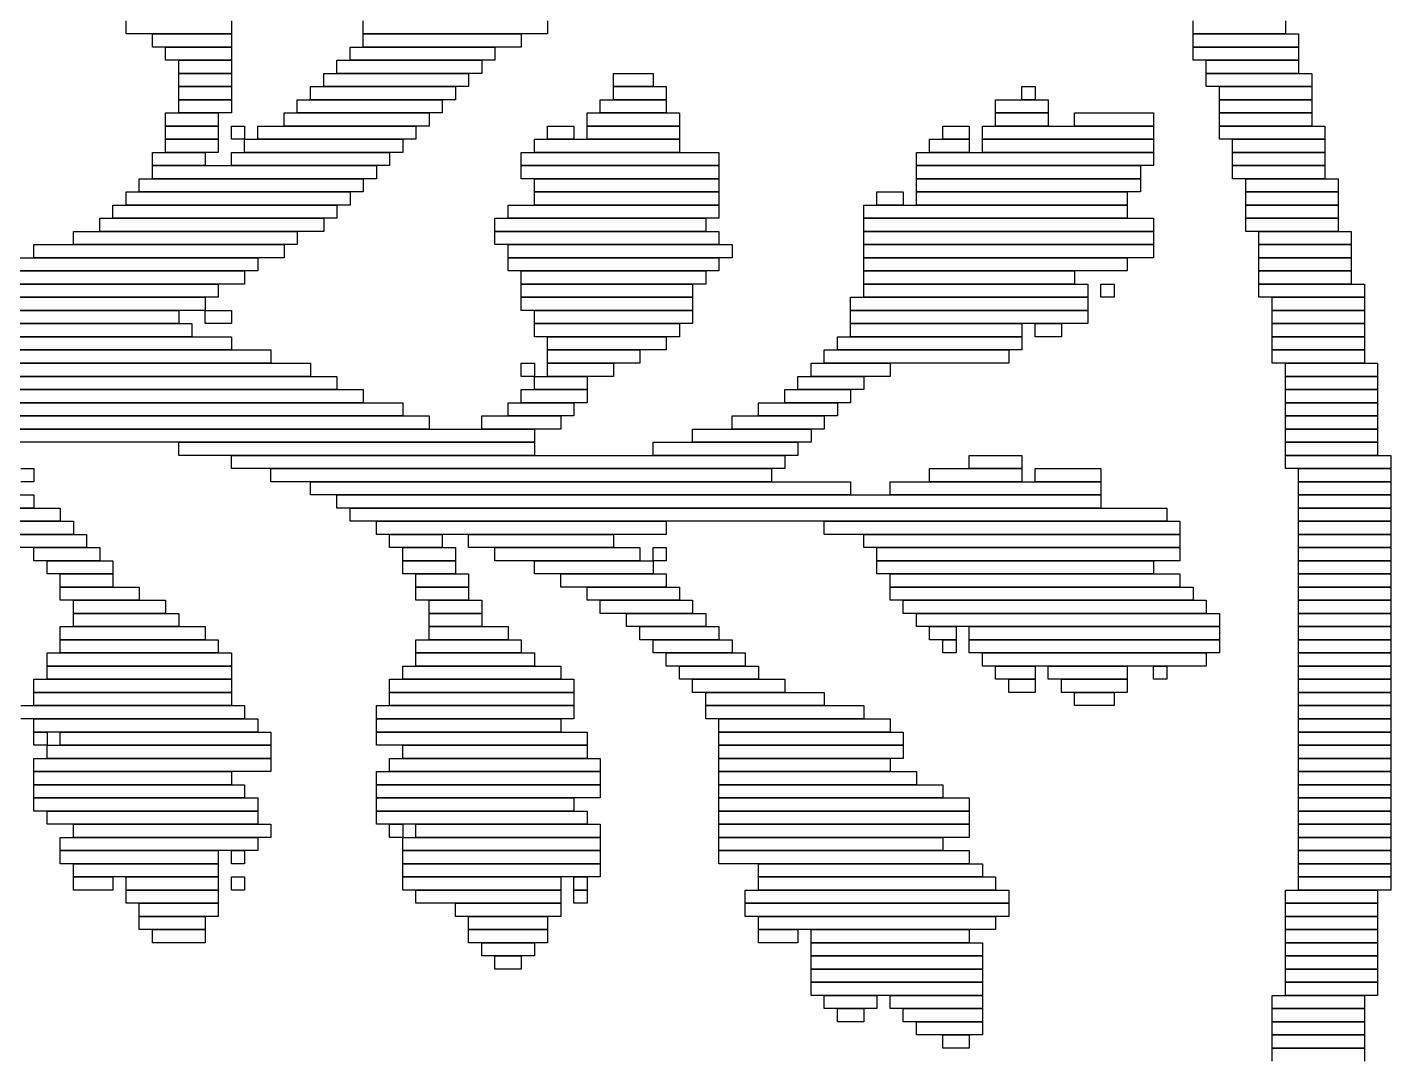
# Model space of a CAD drawing. Extents: x 367 to 656, y 364 to 661.
# Drawn here: x 552.5 to 656, y 483.5 to 561.5 of the extents above; entities that cross this region are included whole.
import ezdxf

# ---------------------------------------------------------------- set-up
doc = ezdxf.new("R2010")
doc.units = 0

msp = doc.modelspace()

# ---------------------------------------------------------------- linework, layer by layer
for p, q in [((560, 561), (560, 562)), ((568, 561), (560, 561)), ((562, 561), (568, 561)), ((562, 560), (562, 561)), ((568, 562), (568, 561)), ((568, 561), (568, 560)), ((578, 561), (578, 562)), ((592, 561), (578, 561)), ((578, 561), (590, 561)), ((578, 560), (578, 561)), ((590, 561), (590, 560)), ((592, 562), (592, 561)), ((641, 561), (641, 562)), ((648, 561), (641, 561)), ((641, 561), (649, 561)), ((641, 560), (641, 561)), ((648, 562), (648, 561)), ((649, 561), (649, 560)), ((568, 560), (562, 560)), ((563, 560), (568, 560)), ((563, 559), (563, 560)), ((568, 560), (568, 559)), ((577, 560), (588, 560)), ((577, 559), (577, 560)), ((590, 560), (578, 560)), ((588, 560), (588, 559)), ((649, 560), (641, 560)), ((641, 560), (649, 560)), ((641, 559), (641, 560)), ((649, 560), (649, 559)), ((568, 559), (563, 559)), ((564, 559), (568, 559)), ((564, 558), (564, 559)), ((568, 559), (568, 558)), ((576, 559), (587, 559)), ((576, 558), (576, 559)), ((588, 559), (577, 559)), ((587, 559), (587, 558)), ((649, 559), (641, 559)), ((642, 559), (649, 559)), ((642, 558), (642, 559)), ((649, 559), (649, 558)), ((568, 558), (564, 558)), ((564, 558), (568, 558)), ((564, 557), (564, 558)), ((568, 558), (568, 557)), ((575, 558), (586, 558)), ((575, 557), (575, 558)), ((587, 558), (576, 558)), ((586, 558), (586, 557)), ((597, 558), (600, 558)), ((597, 557), (597, 558)), ((600, 558), (600, 557)), ((649, 558), (642, 558)), ((642, 558), (650, 558)), ((642, 557), (642, 558)), ((650, 558), (650, 557)), ((568, 557), (564, 557)), ((564, 557), (568, 557)), ((564, 556), (564, 557)), ((568, 557), (568, 556)), ((574, 557), (585, 557)), ((574, 556), (574, 557)), ((586, 557), (575, 557)), ((585, 557), (585, 556)), ((600, 557), (597, 557)), ((597, 557), (601, 557)), ((597, 556), (597, 557)), ((601, 557), (601, 556)), ((628, 557), (629, 557)), ((628, 556), (628, 557)), ((629, 557), (629, 556)), ((650, 557), (642, 557)), ((643, 557), (650, 557)), ((643, 556), (643, 557)), ((650, 557), (650, 556)), ((568, 556), (564, 556)), ((564, 556), (568, 556)), ((564, 555), (564, 556)), ((568, 556), (568, 555)), ((573, 556), (584, 556)), ((573, 555), (573, 556)), ((585, 556), (574, 556)), ((584, 556), (584, 555)), ((596, 556), (601, 556)), ((596, 555), (596, 556)), ((601, 556), (597, 556)), ((601, 556), (601, 555)), ((626, 556), (630, 556)), ((626, 555), (626, 556)), ((629, 556), (628, 556)), ((630, 556), (630, 555)), ((650, 556), (643, 556)), ((643, 556), (650, 556)), ((643, 555), (643, 556)), ((650, 556), (650, 555)), ((563, 555), (567, 555)), ((563, 554), (563, 555)), ((568, 555), (564, 555)), ((567, 555), (567, 554)), ((572, 555), (583, 555)), ((572, 554), (572, 555)), ((584, 555), (573, 555)), ((583, 555), (583, 554)), ((595, 555), (602, 555)), ((595, 554), (595, 555)), ((601, 555), (596, 555)), ((602, 555), (602, 554)), ((630, 555), (626, 555)), ((626, 555), (630, 555)), ((626, 554), (626, 555)), ((630, 555), (630, 554)), ((632, 555), (638, 555)), ((632, 554), (632, 555)), ((638, 555), (638, 554)), ((650, 555), (643, 555)), ((643, 555), (650, 555)), ((643, 554), (643, 555)), ((650, 555), (650, 554)), ((567, 554), (563, 554)), ((563, 554), (567, 554)), ((563, 553), (563, 554)), ((567, 554), (567, 553)), ((568, 554), (569, 554)), ((568, 553), (568, 554)), ((569, 554), (569, 553)), ((570, 554), (582, 554)), ((570, 553), (570, 554)), ((583, 554), (572, 554)), ((582, 554), (582, 553)), ((592, 554), (594, 554)), ((592, 553), (592, 554)), ((594, 554), (594, 553)), ((602, 554), (595, 554)), ((595, 554), (602, 554)), ((595, 553), (595, 554)), ((602, 554), (602, 553)), ((622, 554), (624, 554)), ((622, 553), (622, 554)), ((624, 554), (624, 553)), ((625, 554), (638, 554)), ((625, 553), (625, 554)), ((630, 554), (626, 554)), ((638, 554), (632, 554)), ((638, 554), (638, 553)), ((650, 554), (643, 554)), ((643, 554), (651, 554)), ((643, 553), (643, 554)), ((651, 554), (651, 553)), ((567, 553), (563, 553)), ((563, 553), (567, 553)), ((563, 552), (563, 553)), ((567, 553), (567, 552)), ((569, 553), (568, 553)), ((569, 553), (581, 553)), ((569, 552), (569, 553)), ((582, 553), (570, 553)), ((581, 553), (581, 552)), ((591, 553), (602, 553)), ((591, 552), (591, 553)), ((594, 553), (592, 553)), ((602, 553), (595, 553)), ((602, 553), (602, 552)), ((621, 553), (624, 553)), ((621, 552), (621, 553)), ((624, 553), (622, 553)), ((624, 553), (624, 552)), ((638, 553), (625, 553)), ((625, 553), (638, 553)), ((625, 552), (625, 553)), ((638, 553), (638, 552)), ((651, 553), (643, 553)), ((644, 553), (651, 553)), ((644, 552), (644, 553)), ((651, 553), (651, 552)), ((562, 552), (566, 552)), ((562, 551), (562, 552)), ((567, 552), (563, 552)), ((566, 552), (566, 551)), ((568, 552), (580, 552)), ((568, 551), (568, 552)), ((581, 552), (569, 552)), ((580, 552), (580, 551)), ((590, 552), (605, 552)), ((590, 551), (590, 552)), ((602, 552), (591, 552)), ((605, 552), (605, 551)), ((620, 552), (638, 552)), ((620, 551), (620, 552)), ((624, 552), (621, 552)), ((638, 552), (625, 552)), ((638, 552), (638, 551)), ((651, 552), (644, 552)), ((644, 552), (651, 552)), ((644, 551), (644, 552)), ((651, 552), (651, 551)), ((566, 551), (562, 551)), ((562, 551), (579, 551)), ((562, 550), (562, 551)), ((580, 551), (568, 551)), ((579, 551), (579, 550)), ((605, 551), (590, 551)), ((590, 551), (605, 551)), ((590, 550), (590, 551)), ((605, 551), (605, 550)), ((638, 551), (620, 551)), ((620, 551), (637, 551)), ((620, 550), (620, 551)), ((637, 551), (637, 550)), ((651, 551), (644, 551)), ((644, 551), (651, 551)), ((644, 550), (644, 551)), ((651, 551), (651, 550)), ((561, 550), (578, 550)), ((561, 549), (561, 550)), ((579, 550), (562, 550)), ((578, 550), (578, 549)), ((605, 550), (590, 550)), ((591, 550), (605, 550)), ((591, 549), (591, 550)), ((605, 550), (605, 549)), ((637, 550), (620, 550)), ((620, 550), (637, 550)), ((620, 549), (620, 550)), ((637, 550), (637, 549)), ((651, 550), (644, 550)), ((645, 550), (652, 550)), ((645, 549), (645, 550)), ((652, 550), (652, 549)), ((560, 549), (577, 549)), ((560, 548), (560, 549)), ((578, 549), (561, 549)), ((577, 549), (577, 548)), ((605, 549), (591, 549)), ((591, 549), (605, 549)), ((591, 548), (591, 549)), ((605, 549), (605, 548)), ((617, 549), (619, 549)), ((617, 548), (617, 549)), ((619, 549), (619, 548)), ((637, 549), (620, 549)), ((620, 549), (636, 549)), ((620, 548), (620, 549)), ((636, 549), (636, 548)), ((652, 549), (645, 549)), ((645, 549), (652, 549)), ((645, 548), (645, 549)), ((652, 549), (652, 548)), ((559, 548), (576, 548)), ((559, 547), (559, 548)), ((577, 548), (560, 548)), ((576, 548), (576, 547)), ((589, 548), (605, 548)), ((589, 547), (589, 548)), ((605, 548), (591, 548)), ((605, 548), (605, 547)), ((616, 548), (636, 548)), ((616, 547), (616, 548)), ((619, 548), (617, 548)), ((636, 548), (620, 548)), ((636, 548), (636, 547)), ((652, 548), (645, 548)), ((645, 548), (652, 548)), ((645, 547), (645, 548)), ((652, 548), (652, 547)), ((558, 547), (575, 547)), ((558, 546), (558, 547)), ((576, 547), (559, 547)), ((575, 547), (575, 546)), ((588, 547), (604, 547)), ((588, 546), (588, 547)), ((605, 547), (589, 547)), ((604, 547), (604, 546)), ((636, 547), (616, 547)), ((616, 547), (638, 547)), ((616, 546), (616, 547)), ((638, 547), (638, 546)), ((652, 547), (645, 547)), ((645, 547), (652, 547)), ((645, 546), (645, 547)), ((652, 547), (652, 546)), ((556, 546), (573, 546)), ((556, 545), (556, 546)), ((575, 546), (558, 546)), ((573, 546), (573, 545)), ((604, 546), (588, 546)), ((588, 546), (605, 546)), ((588, 545), (588, 546)), ((605, 546), (605, 545)), ((638, 546), (616, 546)), ((616, 546), (638, 546)), ((616, 545), (616, 546)), ((638, 546), (638, 545)), ((652, 546), (645, 546)), ((646, 546), (653, 546)), ((646, 545), (646, 546)), ((653, 546), (653, 545)), ((553, 545), (572, 545)), ((553, 544), (553, 545)), ((573, 545), (556, 545)), ((572, 545), (572, 544)), ((605, 545), (588, 545)), ((589, 545), (606, 545)), ((589, 544), (589, 545)), ((606, 545), (606, 544)), ((638, 545), (616, 545)), ((616, 545), (638, 545)), ((616, 544), (616, 545)), ((638, 545), (638, 544)), ((653, 545), (646, 545)), ((646, 545), (653, 545)), ((646, 544), (646, 545)), ((653, 545), (653, 544)), ((551, 544), (570, 544)), ((572, 544), (553, 544)), ((570, 544), (570, 543)), ((606, 544), (589, 544)), ((589, 544), (605, 544)), ((589, 543), (589, 544)), ((605, 544), (605, 543)), ((638, 544), (616, 544)), ((616, 544), (636, 544)), ((616, 543), (616, 544)), ((636, 544), (636, 543)), ((653, 544), (646, 544)), ((646, 544), (653, 544)), ((646, 543), (646, 544)), ((653, 544), (653, 543)), ((548, 543), (569, 543)), ((570, 543), (551, 543)), ((569, 543), (569, 542)), ((605, 543), (589, 543)), ((590, 543), (604, 543)), ((590, 542), (590, 543)), ((604, 543), (604, 542)), ((636, 543), (616, 543)), ((616, 543), (632, 543)), ((616, 542), (616, 543)), ((632, 543), (632, 542)), ((653, 543), (646, 543)), ((646, 543), (653, 543)), ((646, 542), (646, 543)), ((653, 543), (653, 542)), ((545, 542), (567, 542)), ((569, 542), (548, 542)), ((567, 542), (567, 541)), ((604, 542), (590, 542)), ((590, 542), (603, 542)), ((590, 541), (590, 542)), ((603, 542), (603, 541)), ((632, 542), (616, 542)), ((616, 542), (633, 542)), ((616, 541), (616, 542)), ((633, 542), (633, 541)), ((634, 542), (635, 542)), ((634, 541), (634, 542)), ((635, 542), (635, 541)), ((653, 542), (646, 542)), ((646, 542), (654, 542)), ((646, 541), (646, 542)), ((654, 542), (654, 541)), ((539, 541), (566, 541)), ((567, 541), (545, 541)), ((566, 541), (566, 540)), ((603, 541), (590, 541)), ((590, 541), (603, 541)), ((590, 540), (590, 541)), ((603, 541), (603, 540)), ((615, 541), (633, 541)), ((615, 540), (615, 541)), ((633, 541), (616, 541)), ((633, 541), (633, 540)), ((635, 541), (634, 541)), ((654, 541), (646, 541)), ((647, 541), (654, 541)), ((647, 540), (647, 541)), ((654, 541), (654, 540)), ((538, 540), (564, 540)), ((566, 540), (539, 540)), ((564, 540), (564, 539)), ((566, 540), (568, 540)), ((566, 539), (566, 540)), ((568, 540), (568, 539)), ((603, 540), (590, 540)), ((591, 540), (603, 540)), ((591, 539), (591, 540)), ((603, 540), (603, 539)), ((633, 540), (615, 540)), ((615, 540), (633, 540)), ((615, 539), (615, 540)), ((633, 540), (633, 539)), ((654, 540), (647, 540)), ((647, 540), (654, 540)), ((647, 539), (647, 540)), ((654, 540), (654, 539)), ((536, 539), (565, 539)), ((564, 539), (538, 539)), ((565, 539), (565, 538)), ((568, 539), (566, 539)), ((603, 539), (591, 539)), ((591, 539), (602, 539)), ((591, 538), (591, 539)), ((602, 539), (602, 538)), ((633, 539), (615, 539)), ((615, 539), (628, 539)), ((615, 538), (615, 539)), ((628, 539), (628, 538)), ((629, 539), (631, 539)), ((629, 538), (629, 539)), ((631, 539), (631, 538)), ((654, 539), (647, 539)), ((647, 539), (654, 539)), ((647, 538), (647, 539)), ((654, 539), (654, 538)), ((535, 538), (568, 538)), ((565, 538), (536, 538)), ((568, 538), (568, 537)), ((602, 538), (591, 538)), ((592, 538), (601, 538)), ((592, 537), (592, 538)), ((601, 538), (601, 537)), ((614, 538), (628, 538)), ((614, 537), (614, 538)), ((628, 538), (615, 538)), ((628, 538), (628, 537)), ((631, 538), (629, 538)), ((654, 538), (647, 538)), ((647, 538), (654, 538)), ((647, 537), (647, 538)), ((654, 538), (654, 537)), ((533, 537), (571, 537)), ((568, 537), (535, 537)), ((571, 537), (571, 536)), ((601, 537), (592, 537)), ((592, 537), (599, 537)), ((592, 536), (592, 537)), ((599, 537), (599, 536)), ((613, 537), (627, 537)), ((613, 536), (613, 537)), ((628, 537), (614, 537)), ((627, 537), (627, 536)), ((654, 537), (647, 537)), ((647, 537), (654, 537)), ((647, 536), (647, 537)), ((654, 537), (654, 536)), ((531, 536), (574, 536)), ((571, 536), (533, 536)), ((574, 536), (574, 535)), ((590, 536), (591, 536)), ((590, 535), (590, 536)), ((591, 536), (591, 535)), ((599, 536), (592, 536)), ((592, 536), (597, 536)), ((592, 535), (592, 536)), ((597, 536), (597, 535)), ((612, 536), (618, 536)), ((612, 535), (612, 536)), ((627, 536), (613, 536)), ((618, 536), (618, 535)), ((654, 536), (647, 536)), ((648, 536), (655, 536)), ((648, 535), (648, 536)), ((655, 536), (655, 535)), ((529, 535), (576, 535)), ((574, 535), (531, 535)), ((576, 535), (576, 534)), ((591, 535), (590, 535)), ((591, 535), (595, 535)), ((591, 534), (591, 535)), ((597, 535), (592, 535)), ((595, 535), (595, 534)), ((611, 535), (616, 535)), ((611, 534), (611, 535)), ((618, 535), (612, 535)), ((616, 535), (616, 534)), ((655, 535), (648, 535)), ((648, 535), (655, 535)), ((648, 534), (648, 535)), ((655, 535), (655, 534)), ((528, 534), (578, 534)), ((576, 534), (529, 534)), ((578, 534), (578, 533)), ((590, 534), (595, 534)), ((590, 533), (590, 534)), ((595, 534), (591, 534)), ((595, 534), (595, 533)), ((610, 534), (615, 534)), ((610, 533), (610, 534)), ((616, 534), (611, 534)), ((615, 534), (615, 533)), ((655, 534), (648, 534)), ((648, 534), (655, 534)), ((648, 533), (648, 534)), ((655, 534), (655, 533)), ((526, 532), (583, 532)), ((527, 533), (581, 533)), ((581, 532), (527, 532)), ((578, 533), (528, 533)), ((581, 533), (581, 532)), ((583, 532), (583, 531)), ((587, 532), (593, 532)), ((587, 531), (587, 532)), ((589, 533), (594, 533)), ((589, 532), (589, 533)), ((594, 532), (589, 532)), ((595, 533), (590, 533)), ((593, 532), (593, 531)), ((594, 533), (594, 532)), ((606, 532), (613, 532)), ((606, 531), (606, 532)), ((608, 533), (614, 533)), ((608, 532), (608, 533)), ((614, 532), (608, 532)), ((615, 533), (610, 533)), ((613, 532), (613, 531)), ((614, 533), (614, 532)), ((655, 533), (648, 533)), ((648, 533), (655, 533)), ((648, 532), (648, 533)), ((655, 532), (648, 532)), ((648, 532), (655, 532)), ((648, 531), (648, 532)), ((655, 533), (655, 532)), ((655, 532), (655, 531)), ((525, 531), (591, 531)), ((583, 531), (526, 531)), ((593, 531), (587, 531)), ((591, 531), (591, 530)), ((603, 531), (612, 531)), ((603, 530), (603, 531)), ((613, 531), (606, 531)), ((612, 531), (612, 530)), ((655, 531), (648, 531)), ((648, 531), (655, 531)), ((648, 530), (648, 531)), ((655, 531), (655, 530)), ((591, 530), (525, 530)), ((564, 530), (591, 530)), ((564, 529), (564, 530)), ((591, 530), (591, 529)), ((600, 530), (611, 530)), ((600, 529), (600, 530)), ((612, 530), (603, 530)), ((611, 530), (611, 529)), ((655, 530), (648, 530)), ((648, 530), (655, 530)), ((648, 529), (648, 530)), ((655, 530), (655, 529)), ((591, 529), (564, 529)), ((568, 529), (610, 529)), ((568, 528), (568, 529)), ((611, 529), (600, 529)), ((610, 529), (610, 528)), ((624, 529), (628, 529)), ((624, 528), (624, 529)), ((628, 529), (628, 528)), ((655, 529), (648, 529)), ((648, 529), (656, 529)), ((648, 528), (648, 529)), ((656, 529), (656, 528)), ((552, 528), (553, 528)), ((553, 528), (553, 527)), ((610, 528), (568, 528)), ((571, 528), (609, 528)), ((571, 527), (571, 528)), ((609, 528), (609, 527)), ((621, 528), (628, 528)), ((621, 527), (621, 528)), ((628, 528), (624, 528)), ((628, 528), (628, 527)), ((629, 528), (634, 528)), ((629, 527), (629, 528)), ((634, 528), (634, 527)), ((656, 528), (648, 528)), ((649, 528), (656, 528)), ((649, 527), (649, 528)), ((656, 528), (656, 527)), ((553, 527), (552, 527)), ((609, 527), (571, 527)), ((574, 527), (615, 527)), ((574, 526), (574, 527)), ((615, 527), (615, 526)), ((618, 527), (634, 527)), ((618, 526), (618, 527)), ((628, 527), (621, 527)), ((634, 527), (629, 527)), ((634, 527), (634, 526)), ((656, 527), (649, 527)), ((649, 527), (656, 527)), ((649, 526), (649, 527)), ((656, 527), (656, 526)), ((473, 526), (553, 526)), ((553, 526), (553, 525)), ((615, 526), (574, 526)), ((576, 526), (634, 526)), ((576, 525), (576, 526)), ((634, 526), (618, 526)), ((634, 526), (634, 525)), ((656, 526), (649, 526)), ((649, 526), (656, 526)), ((649, 525), (649, 526)), ((656, 526), (656, 525)), ((471, 525), (555, 525)), ((553, 525), (473, 525)), ((555, 525), (555, 524)), ((634, 525), (576, 525)), ((577, 525), (639, 525)), ((577, 524), (577, 525)), ((639, 525), (639, 524)), ((656, 525), (649, 525)), ((649, 525), (656, 525)), ((649, 524), (649, 525)), ((656, 525), (656, 524)), ((555, 524), (471, 524)), ((548, 524), (556, 524)), ((556, 524), (556, 523)), ((639, 524), (577, 524)), ((579, 524), (601, 524)), ((579, 523), (579, 524)), ((601, 524), (601, 523)), ((613, 524), (640, 524)), ((613, 523), (613, 524)), ((640, 524), (640, 523)), ((656, 524), (649, 524)), ((649, 524), (656, 524)), ((649, 523), (649, 524)), ((656, 524), (656, 523)), ((556, 523), (548, 523)), ((550, 523), (557, 523)), ((557, 523), (557, 522)), ((601, 523), (579, 523)), ((580, 523), (584, 523)), ((580, 522), (580, 523)), ((584, 523), (584, 522)), ((586, 523), (597, 523)), ((586, 522), (586, 523)), ((597, 523), (597, 522)), ((640, 523), (613, 523)), ((616, 523), (640, 523)), ((616, 522), (616, 523)), ((640, 523), (640, 522)), ((656, 523), (649, 523)), ((649, 523), (656, 523)), ((649, 522), (649, 523)), ((656, 523), (656, 522)), ((557, 522), (550, 522)), ((553, 522), (558, 522)), ((553, 521), (553, 522)), ((558, 522), (558, 521)), ((584, 522), (580, 522)), ((581, 522), (585, 522)), ((581, 521), (581, 522)), ((585, 522), (585, 521)), ((597, 522), (586, 522)), ((588, 522), (599, 522)), ((588, 521), (588, 522)), ((599, 522), (599, 521)), ((600, 522), (601, 522)), ((600, 521), (600, 522)), ((601, 522), (601, 521)), ((640, 522), (616, 522)), ((617, 522), (640, 522)), ((617, 521), (617, 522)), ((640, 522), (640, 521)), ((656, 522), (649, 522)), ((649, 522), (656, 522)), ((649, 521), (649, 522)), ((656, 522), (656, 521)), ((558, 521), (553, 521)), ((554, 521), (559, 521)), ((554, 520), (554, 521)), ((559, 521), (559, 520)), ((585, 521), (581, 521)), ((581, 521), (585, 521)), ((581, 520), (581, 521)), ((585, 521), (585, 520)), ((599, 521), (588, 521)), ((591, 521), (600, 521)), ((591, 520), (591, 521)), ((601, 521), (600, 521)), ((600, 521), (600, 520)), ((640, 521), (617, 521)), ((617, 521), (638, 521)), ((617, 520), (617, 521)), ((638, 521), (638, 520)), ((656, 521), (649, 521)), ((649, 521), (656, 521)), ((649, 520), (649, 521)), ((656, 521), (656, 520)), ((559, 520), (554, 520)), ((555, 520), (559, 520)), ((555, 519), (555, 520)), ((559, 520), (559, 519)), ((585, 520), (581, 520)), ((582, 520), (586, 520)), ((582, 519), (582, 520)), ((586, 520), (586, 519)), ((600, 520), (591, 520)), ((593, 520), (601, 520)), ((593, 519), (593, 520)), ((601, 520), (601, 519)), ((638, 520), (617, 520)), ((618, 520), (640, 520)), ((618, 519), (618, 520)), ((640, 520), (640, 519)), ((656, 520), (649, 520)), ((649, 520), (656, 520)), ((649, 519), (649, 520)), ((656, 520), (656, 519)), ((559, 519), (555, 519)), ((555, 519), (561, 519)), ((555, 518), (555, 519)), ((561, 519), (561, 518)), ((586, 519), (582, 519)), ((582, 519), (586, 519)), ((582, 518), (582, 519)), ((586, 519), (586, 518)), ((601, 519), (593, 519)), ((595, 519), (602, 519)), ((595, 518), (595, 519)), ((602, 519), (602, 518)), ((640, 519), (618, 519)), ((618, 519), (641, 519)), ((618, 518), (618, 519)), ((641, 519), (641, 518)), ((656, 519), (649, 519)), ((649, 519), (656, 519)), ((649, 518), (649, 519)), ((656, 519), (656, 518)), ((561, 518), (555, 518)), ((556, 518), (563, 518)), ((556, 517), (556, 518)), ((563, 518), (563, 517)), ((586, 518), (582, 518)), ((583, 518), (587, 518)), ((583, 517), (583, 518)), ((587, 518), (587, 517)), ((602, 518), (595, 518)), ((596, 518), (603, 518)), ((596, 517), (596, 518)), ((603, 518), (603, 517)), ((641, 518), (618, 518)), ((619, 518), (642, 518)), ((619, 517), (619, 518)), ((642, 518), (642, 517)), ((656, 518), (649, 518)), ((649, 518), (656, 518)), ((649, 517), (649, 518)), ((656, 518), (656, 517)), ((563, 517), (556, 517)), ((556, 517), (564, 517)), ((556, 516), (556, 517)), ((564, 517), (564, 516)), ((587, 517), (583, 517)), ((583, 517), (587, 517)), ((583, 516), (583, 517)), ((587, 517), (587, 516)), ((603, 517), (596, 517)), ((598, 517), (604, 517)), ((598, 516), (598, 517)), ((604, 517), (604, 516)), ((642, 517), (619, 517)), ((620, 517), (643, 517)), ((620, 516), (620, 517)), ((643, 517), (643, 516)), ((656, 517), (649, 517)), ((649, 517), (656, 517)), ((649, 516), (649, 517)), ((656, 517), (656, 516)), ((555, 516), (566, 516)), ((555, 515), (555, 516)), ((564, 516), (556, 516)), ((566, 516), (566, 515)), ((587, 516), (583, 516)), ((583, 516), (589, 516)), ((583, 515), (583, 516)), ((589, 516), (589, 515)), ((604, 516), (598, 516)), ((599, 516), (605, 516)), ((599, 515), (599, 516)), ((605, 516), (605, 515)), ((643, 516), (620, 516)), ((621, 516), (623, 516)), ((621, 515), (621, 516)), ((623, 516), (623, 515)), ((624, 516), (643, 516)), ((624, 515), (624, 516)), ((643, 516), (643, 515)), ((656, 516), (649, 516)), ((649, 516), (656, 516)), ((649, 515), (649, 516)), ((656, 516), (656, 515)), ((566, 515), (555, 515)), ((555, 515), (567, 515)), ((555, 514), (555, 515)), ((567, 515), (567, 514)), ((582, 515), (590, 515)), ((582, 514), (582, 515)), ((589, 515), (583, 515)), ((590, 515), (590, 514)), ((605, 515), (599, 515)), ((600, 515), (606, 515)), ((600, 514), (600, 515)), ((606, 515), (606, 514)), ((623, 515), (621, 515)), ((622, 515), (623, 515)), ((622, 514), (622, 515)), ((623, 515), (623, 514)), ((643, 515), (624, 515)), ((624, 515), (643, 515)), ((624, 514), (624, 515)), ((643, 515), (643, 514)), ((656, 515), (649, 515)), ((649, 515), (656, 515)), ((649, 514), (649, 515)), ((656, 515), (656, 514)), ((554, 514), (568, 514)), ((554, 513), (554, 514)), ((567, 514), (555, 514)), ((568, 514), (568, 513)), ((590, 514), (582, 514)), ((582, 514), (591, 514)), ((582, 513), (582, 514)), ((591, 514), (591, 513)), ((606, 514), (600, 514)), ((601, 514), (607, 514)), ((601, 513), (601, 514)), ((607, 514), (607, 513)), ((623, 514), (622, 514)), ((643, 514), (624, 514)), ((625, 514), (642, 514)), ((625, 513), (625, 514)), ((642, 514), (642, 513)), ((656, 514), (649, 514)), ((649, 514), (656, 514)), ((649, 513), (649, 514)), ((656, 514), (656, 513)), ((568, 513), (554, 513)), ((554, 513), (568, 513)), ((554, 512), (554, 513)), ((568, 513), (568, 512)), ((581, 513), (593, 513)), ((581, 512), (581, 513)), ((591, 513), (582, 513)), ((593, 513), (593, 512)), ((607, 513), (601, 513)), ((602, 513), (608, 513)), ((602, 512), (602, 513)), ((608, 513), (608, 512)), ((642, 513), (625, 513)), ((626, 513), (629, 513)), ((626, 512), (626, 513)), ((629, 513), (629, 512)), ((630, 513), (636, 513)), ((630, 512), (630, 513)), ((636, 513), (636, 512)), ((638, 513), (639, 513)), ((638, 512), (638, 513)), ((639, 513), (639, 512)), ((656, 513), (649, 513)), ((649, 513), (656, 513)), ((649, 512), (649, 513)), ((656, 513), (656, 512)), ((553, 512), (568, 512)), ((553, 511), (553, 512)), ((568, 512), (554, 512)), ((568, 512), (568, 511)), ((580, 512), (594, 512)), ((580, 511), (580, 512)), ((593, 512), (581, 512)), ((594, 512), (594, 511)), ((608, 512), (602, 512)), ((603, 512), (610, 512)), ((603, 511), (603, 512)), ((610, 512), (610, 511)), ((629, 512), (626, 512)), ((627, 512), (629, 512)), ((627, 511), (627, 512)), ((629, 512), (629, 511)), ((636, 512), (630, 512)), ((631, 512), (636, 512)), ((631, 511), (631, 512)), ((636, 512), (636, 511)), ((639, 512), (638, 512)), ((656, 512), (649, 512)), ((649, 512), (656, 512)), ((649, 511), (649, 512)), ((656, 512), (656, 511)), ((568, 511), (553, 511)), ((553, 511), (568, 511)), ((553, 510), (553, 511)), ((568, 511), (568, 510)), ((594, 511), (580, 511)), ((580, 511), (594, 511)), ((580, 510), (580, 511)), ((594, 511), (594, 510)), ((610, 511), (603, 511)), ((604, 511), (613, 511)), ((604, 510), (604, 511)), ((613, 511), (613, 510)), ((629, 511), (627, 511)), ((636, 511), (631, 511)), ((632, 511), (635, 511)), ((632, 510), (632, 511)), ((635, 511), (635, 510)), ((656, 511), (649, 511)), ((649, 511), (656, 511)), ((649, 510), (649, 511)), ((656, 511), (656, 510)), ((552, 510), (569, 510)), ((568, 510), (553, 510)), ((569, 510), (569, 509)), ((579, 510), (594, 510)), ((579, 509), (579, 510)), ((594, 510), (580, 510)), ((594, 510), (594, 509)), ((613, 510), (604, 510)), ((604, 510), (616, 510)), ((604, 509), (604, 510)), ((616, 510), (616, 509)), ((635, 510), (632, 510)), ((656, 510), (649, 510)), ((649, 510), (656, 510)), ((649, 509), (649, 510)), ((656, 510), (656, 509)), ((569, 509), (552, 509)), ((553, 509), (570, 509)), ((553, 508), (553, 509)), ((570, 509), (570, 508)), ((594, 509), (579, 509)), ((579, 509), (593, 509)), ((579, 508), (579, 509)), ((593, 509), (593, 508)), ((616, 509), (604, 509)), ((605, 509), (618, 509)), ((605, 508), (605, 509)), ((618, 509), (618, 508)), ((656, 509), (649, 509)), ((649, 509), (656, 509)), ((649, 508), (649, 509)), ((656, 509), (656, 508)), ((570, 508), (553, 508)), ((553, 508), (554, 508)), ((553, 507), (553, 508)), ((554, 508), (554, 507)), ((555, 508), (571, 508)), ((555, 507), (555, 508)), ((571, 508), (571, 507)), ((593, 508), (579, 508)), ((579, 508), (595, 508)), ((579, 507), (579, 508)), ((595, 508), (595, 507)), ((618, 508), (605, 508)), ((605, 508), (619, 508)), ((605, 507), (605, 508)), ((619, 508), (619, 507)), ((656, 508), (649, 508)), ((649, 508), (656, 508)), ((649, 507), (649, 508)), ((656, 508), (656, 507)), ((554, 507), (553, 507)), ((554, 507), (571, 507)), ((554, 506), (554, 507)), ((571, 507), (555, 507)), ((571, 507), (571, 506)), ((595, 507), (579, 507)), ((581, 507), (595, 507)), ((581, 506), (581, 507)), ((595, 507), (595, 506)), ((619, 507), (605, 507)), ((605, 507), (619, 507)), ((605, 506), (605, 507)), ((619, 507), (619, 506)), ((656, 507), (649, 507)), ((649, 507), (656, 507)), ((649, 506), (649, 507)), ((656, 507), (656, 506)), ((553, 506), (571, 506)), ((553, 505), (553, 506)), ((571, 506), (554, 506)), ((571, 506), (571, 505)), ((580, 506), (596, 506)), ((580, 505), (580, 506)), ((595, 506), (581, 506)), ((596, 506), (596, 505)), ((619, 506), (605, 506)), ((605, 506), (618, 506)), ((605, 505), (605, 506)), ((618, 506), (618, 505)), ((656, 506), (649, 506)), ((649, 506), (656, 506)), ((649, 505), (649, 506)), ((656, 506), (656, 505)), ((571, 505), (553, 505)), ((553, 505), (568, 505)), ((553, 504), (553, 505)), ((568, 505), (568, 504)), ((579, 505), (596, 505)), ((579, 504), (579, 505)), ((596, 505), (580, 505)), ((596, 505), (596, 504)), ((618, 505), (605, 505)), ((605, 505), (620, 505)), ((605, 504), (605, 505)), ((620, 505), (620, 504)), ((656, 505), (649, 505)), ((649, 505), (656, 505)), ((649, 504), (649, 505)), ((656, 505), (656, 504)), ((568, 504), (553, 504)), ((553, 504), (569, 504)), ((553, 503), (553, 504)), ((569, 504), (569, 503)), ((596, 504), (579, 504)), ((579, 504), (596, 504)), ((579, 503), (579, 504)), ((596, 504), (596, 503)), ((620, 504), (605, 504)), ((605, 504), (622, 504)), ((605, 503), (605, 504)), ((622, 504), (622, 503)), ((656, 504), (649, 504)), ((649, 504), (656, 504)), ((649, 503), (649, 504)), ((656, 504), (656, 503)), ((569, 503), (553, 503)), ((553, 503), (570, 503)), ((553, 502), (553, 503)), ((570, 502), (553, 502)), ((554, 502), (570, 502)), ((554, 501), (554, 502)), ((570, 503), (570, 502)), ((570, 502), (570, 501)), ((596, 503), (579, 503)), ((579, 503), (594, 503)), ((579, 502), (579, 503)), ((594, 502), (579, 502)), ((579, 502), (595, 502)), ((579, 501), (579, 502)), ((594, 503), (594, 502)), ((595, 502), (595, 501)), ((622, 503), (605, 503)), ((605, 503), (624, 503)), ((605, 502), (605, 503)), ((624, 502), (605, 502)), ((605, 502), (624, 502)), ((605, 501), (605, 502)), ((624, 503), (624, 502)), ((624, 502), (624, 501)), ((656, 503), (649, 503)), ((649, 503), (656, 503)), ((649, 502), (649, 503)), ((656, 502), (649, 502)), ((649, 502), (656, 502)), ((649, 501), (649, 502)), ((656, 503), (656, 502)), ((656, 502), (656, 501)), ((570, 501), (554, 501)), ((556, 501), (571, 501)), ((556, 500), (556, 501)), ((571, 501), (571, 500)), ((595, 501), (579, 501)), ((580, 501), (581, 501)), ((580, 500), (580, 501)), ((581, 501), (581, 500)), ((582, 501), (596, 501)), ((582, 500), (582, 501)), ((596, 501), (596, 500)), ((624, 501), (605, 501)), ((605, 501), (624, 501)), ((605, 500), (605, 501)), ((624, 501), (624, 500)), ((656, 501), (649, 501)), ((649, 501), (656, 501)), ((649, 500), (649, 501)), ((656, 501), (656, 500)), ((555, 500), (570, 500)), ((555, 499), (555, 500)), ((571, 500), (556, 500)), ((570, 500), (570, 499)), ((581, 500), (580, 500)), ((581, 500), (596, 500)), ((581, 499), (581, 500)), ((596, 500), (582, 500)), ((596, 500), (596, 499)), ((624, 500), (605, 500)), ((605, 500), (622, 500)), ((605, 499), (605, 500)), ((622, 500), (622, 499)), ((656, 500), (649, 500)), ((649, 500), (656, 500)), ((649, 499), (649, 500)), ((656, 500), (656, 499)), ((570, 499), (555, 499)), ((555, 499), (567, 499)), ((555, 498), (555, 499)), ((567, 499), (567, 498)), ((568, 499), (569, 499)), ((568, 498), (568, 499)), ((569, 499), (569, 498)), ((596, 499), (581, 499)), ((581, 499), (596, 499)), ((581, 498), (581, 499)), ((596, 499), (596, 498)), ((622, 499), (605, 499)), ((605, 499), (624, 499)), ((605, 498), (605, 499)), ((624, 499), (624, 498)), ((656, 499), (649, 499)), ((649, 499), (656, 499)), ((649, 498), (649, 499)), ((656, 499), (656, 498)), ((567, 498), (555, 498)), ((556, 498), (567, 498)), ((556, 497), (556, 498)), ((567, 498), (567, 497)), ((569, 498), (568, 498)), ((596, 498), (581, 498)), ((581, 498), (596, 498)), ((581, 497), (581, 498)), ((596, 498), (596, 497)), ((624, 498), (605, 498)), ((608, 498), (625, 498)), ((608, 497), (608, 498)), ((625, 498), (625, 497)), ((656, 498), (649, 498)), ((649, 498), (656, 498)), ((649, 497), (649, 498)), ((656, 498), (656, 497)), ((567, 497), (556, 497)), ((556, 497), (559, 497)), ((556, 496), (556, 497)), ((559, 497), (559, 496)), ((560, 497), (567, 497)), ((560, 496), (560, 497)), ((567, 497), (567, 496)), ((568, 497), (569, 497)), ((568, 496), (568, 497)), ((569, 497), (569, 496)), ((596, 497), (581, 497)), ((581, 497), (593, 497)), ((581, 496), (581, 497)), ((593, 497), (593, 496)), ((594, 497), (595, 497)), ((594, 496), (594, 497)), ((595, 497), (595, 496)), ((625, 497), (608, 497)), ((608, 497), (626, 497)), ((608, 496), (608, 497)), ((626, 497), (626, 496)), ((656, 497), (649, 497)), ((649, 497), (656, 497)), ((649, 496), (649, 497)), ((656, 497), (656, 496)), ((559, 496), (556, 496)), ((567, 496), (560, 496)), ((560, 496), (567, 496)), ((560, 495), (560, 496)), ((567, 496), (567, 495)), ((569, 496), (568, 496)), ((593, 496), (581, 496)), ((582, 496), (593, 496)), ((582, 495), (582, 496)), ((593, 496), (593, 495)), ((595, 496), (594, 496)), ((594, 496), (595, 496)), ((594, 495), (594, 496)), ((595, 496), (595, 495)), ((607, 496), (627, 496)), ((607, 495), (607, 496)), ((626, 496), (608, 496)), ((627, 496), (627, 495)), ((648, 496), (655, 496)), ((648, 495), (648, 496)), ((656, 496), (649, 496)), ((655, 496), (655, 495)), ((567, 495), (560, 495)), ((561, 495), (567, 495)), ((561, 494), (561, 495)), ((567, 495), (567, 494)), ((593, 495), (582, 495)), ((585, 495), (593, 495)), ((585, 494), (585, 495)), ((593, 495), (593, 494)), ((595, 495), (594, 495)), ((627, 495), (607, 495)), ((607, 495), (627, 495)), ((607, 494), (607, 495)), ((627, 495), (627, 494)), ((655, 495), (648, 495)), ((648, 495), (655, 495)), ((648, 494), (648, 495)), ((655, 495), (655, 494)), ((567, 494), (561, 494)), ((561, 494), (566, 494)), ((561, 493), (561, 494)), ((566, 494), (566, 493)), ((593, 494), (585, 494)), ((586, 494), (592, 494)), ((586, 493), (586, 494)), ((592, 494), (592, 493)), ((627, 494), (607, 494)), ((608, 494), (626, 494)), ((608, 493), (608, 494)), ((626, 494), (626, 493)), ((655, 494), (648, 494)), ((648, 494), (655, 494)), ((648, 493), (648, 494)), ((655, 494), (655, 493)), ((566, 493), (561, 493)), ((562, 493), (566, 493)), ((562, 492), (562, 493)), ((566, 493), (566, 492)), ((592, 493), (586, 493)), ((586, 493), (592, 493)), ((586, 492), (586, 493)), ((592, 493), (592, 492)), ((626, 493), (608, 493)), ((608, 493), (611, 493)), ((608, 492), (608, 493)), ((611, 493), (611, 492)), ((612, 493), (624, 493)), ((612, 492), (612, 493)), ((624, 493), (624, 492)), ((655, 493), (648, 493)), ((648, 493), (655, 493)), ((648, 492), (648, 493)), ((655, 493), (655, 492)), ((566, 492), (562, 492)), ((592, 492), (586, 492)), ((587, 492), (591, 492)), ((587, 491), (587, 492)), ((591, 492), (591, 491)), ((611, 492), (608, 492)), ((624, 492), (612, 492)), ((612, 492), (625, 492)), ((612, 491), (612, 492)), ((625, 492), (625, 491)), ((655, 492), (648, 492)), ((648, 492), (655, 492)), ((648, 491), (648, 492)), ((655, 492), (655, 491)), ((591, 491), (587, 491)), ((588, 491), (590, 491)), ((588, 490), (588, 491)), ((590, 491), (590, 490)), ((625, 491), (612, 491)), ((612, 491), (625, 491)), ((612, 490), (612, 491)), ((625, 491), (625, 490)), ((655, 491), (648, 491)), ((648, 491), (655, 491)), ((648, 490), (648, 491)), ((655, 491), (655, 490)), ((590, 490), (588, 490)), ((625, 490), (612, 490)), ((612, 490), (625, 490)), ((612, 489), (612, 490)), ((625, 490), (625, 489)), ((655, 490), (648, 490)), ((648, 490), (655, 490)), ((648, 489), (648, 490)), ((655, 490), (655, 489)), ((625, 489), (612, 489)), ((612, 489), (625, 489)), ((612, 488), (612, 489)), ((625, 489), (625, 488)), ((655, 489), (648, 489)), ((648, 489), (655, 489)), ((648, 488), (648, 489)), ((655, 489), (655, 488)), ((625, 488), (612, 488)), ((613, 488), (617, 488)), ((613, 487), (613, 488)), ((617, 488), (617, 487)), ((618, 488), (625, 488)), ((618, 487), (618, 488)), ((625, 488), (625, 487)), ((647, 488), (654, 488)), ((647, 487), (647, 488)), ((655, 488), (648, 488)), ((654, 488), (654, 487)), ((617, 487), (613, 487)), ((614, 487), (616, 487)), ((614, 486), (614, 487)), ((616, 487), (616, 486)), ((625, 487), (618, 487)), ((619, 487), (625, 487)), ((619, 486), (619, 487)), ((625, 487), (625, 486)), ((654, 487), (647, 487)), ((647, 487), (654, 487)), ((647, 486), (647, 487)), ((654, 487), (654, 486)), ((616, 486), (614, 486)), ((625, 486), (619, 486)), ((620, 486), (625, 486)), ((620, 485), (620, 486)), ((625, 486), (625, 485)), ((654, 486), (647, 486)), ((647, 486), (654, 486)), ((647, 485), (647, 486)), ((654, 486), (654, 485)), ((625, 485), (620, 485)), ((622, 485), (624, 485)), ((622, 484), (622, 485)), ((624, 485), (624, 484)), ((654, 485), (647, 485)), ((647, 485), (654, 485)), ((647, 484), (647, 485)), ((654, 485), (654, 484)), ((624, 484), (622, 484)), ((654, 484), (647, 484)), ((647, 484), (654, 484)), ((647, 483), (647, 484)), ((654, 484), (654, 483))]:
    msp.add_line(p, q)

doc.saveas('drawing.dxf')
